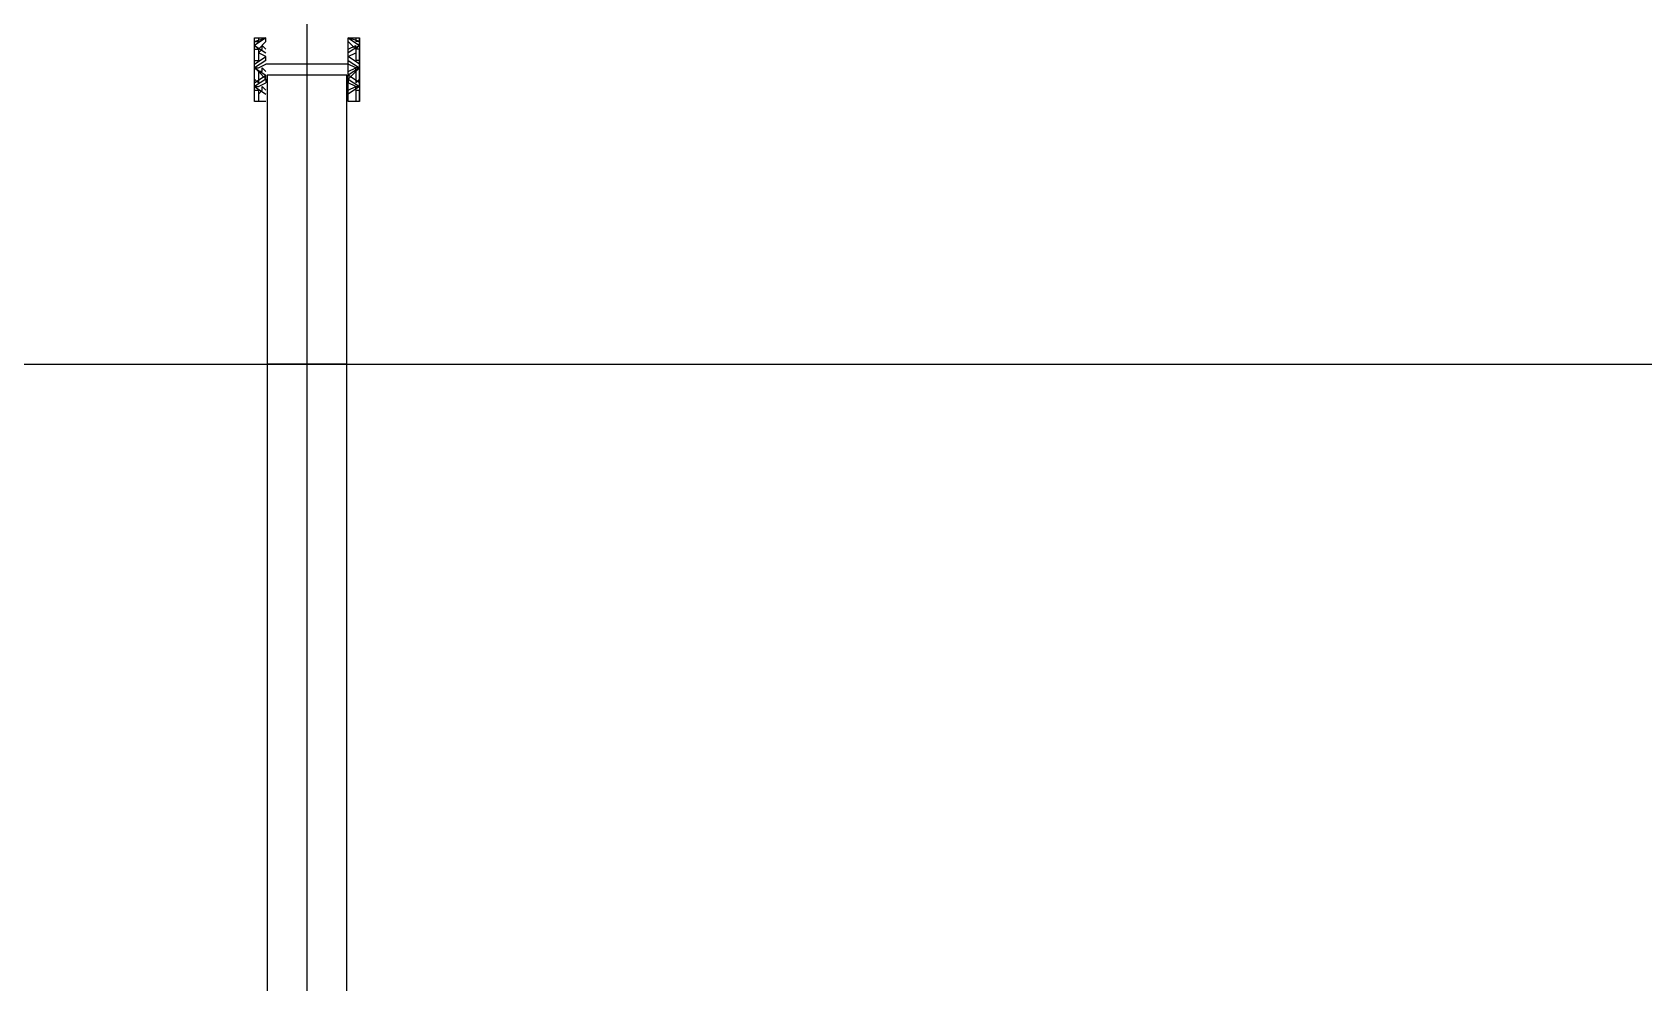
# Model space of a CAD drawing. Header units: millimetres. Extents: x -973 to 28250, y -35942 to 8545.
# Drawn here: x 22923 to 24135, y -8820 to -8105 of the extents above; entities that cross this region are included whole.
import ezdxf

# ---------------------------------------------------------------- set-up
doc = ezdxf.new("R2010")
doc.units = ezdxf.units.MM
for name, color, linetype in [('R02_AKS', 8, 'Continuous'), ('R02_DUVAR', 7, 'Continuous'), ('R02_OZEL', 6, 'Continuous')]:
    doc.layers.add(name, color=color, linetype=linetype)

# ---------------------------------------------------------------- blocks, each defined once
blk = doc.blocks.new('R02_SRC_K01')
at = {"color": 133, "linetype": 'Continuous', "lineweight": 25, "true_color": 0x6ec1dd}
for p, q in [((54247.47, 7919.88), (54248.32, 7919.88)), ((54248.32, 7919.59), (54247.47, 7919.59)), ((54248.6, 7919.88), (54248.04, 7919.03)), ((54248.32, 7919.31), (54248.04, 7919.59)), ((54248.32, 7919.88), (54248.32, 7919.59)), ((54248.32, 7919.31), (54248.6, 7919.31)), ((54248.32, 7919.03), (54248.6, 7919.31)), ((54249.16, 7919.03), (54248.6, 7919.88)), ((54248.6, 7919.88), (54248.6, 7919.59)), ((54248.6, 7919.88), (54248.88, 7919.88)), ((54248.6, 7919.59), (54248.88, 7919.03)), ((54249.16, 7919.88), (54248.88, 7919.59)), ((54248.88, 7919.88), (54249.45, 7919.03)), ((54249.73, 7919.59), (54248.88, 7919.59)), ((54249.16, 7919.88), (54249.16, 7919.88)), ((54249.16, 7919.03), (54249.73, 7919.59)), ((54250.01, 7919.88), (54249.45, 7919.03)), ((54250.01, 7919.88), (54249.73, 7919.59)), ((54249.73, 7919.31), (54249.73, 7919.59)), ((54249.73, 7919.31), (54250.01, 7919.31)), ((54249.73, 7919.03), (54250.01, 7919.31)), ((54250.57, 7919.03), (54250.01, 7919.88)), ((54250.01, 7919.88), (54250.01, 7919.88)), ((54250.01, 7919.88), (54250.01, 7919.59)), ((54250.01, 7919.88), (54250.29, 7919.88)), ((54250.01, 7919.59), (54250.29, 7919.03)), ((54250.29, 7919.88), (54250.86, 7919.03)), ((54250.57, 7919.88), (54250.57, 7919.88)), ((54250.57, 7919.88), (54250.57, 7919.59)), ((54251.42, 7919.59), (54250.57, 7919.59)), ((54250.86, 7919.03), (54251.14, 7919.59)), ((54251.7, 7919.88), (54251.14, 7919.03)), ((54251.42, 7919.31), (54251.14, 7919.59)), ((54251.42, 7919.88), (54251.42, 7919.88)), ((54251.42, 7919.88), (54251.42, 7919.59)), ((54251.7, 7919.88), (54251.42, 7919.59)), ((54251.42, 7919.59), (54251.98, 7919.03)), ((54251.42, 7919.31), (54251.7, 7919.31)), ((54251.42, 7919.03), (54251.7, 7919.31)), ((54252.27, 7919.03), (54251.7, 7919.88)), ((54251.7, 7919.88), (54252.27, 7919.88)), ((54251.7, 7919.88), (54251.98, 7919.88)), ((54251.98, 7919.88), (54251.98, 7919.88)), ((54251.98, 7919.88), (54251.98, 7919.59)), ((54251.98, 7919.88), (54252.27, 7919.03)), ((54252.27, 7919.59), (54251.98, 7919.59)), ((54249.16, 7919.03), (54248.88, 7919.03)), ((54249.16, 7919.03), (54249.45, 7919.03)), ((54250.29, 7912.83), (54250.29, 7919.03)), ((54250.57, 7919.03), (54250.57, 7919.03)), ((54250.57, 7919.03), (54250.86, 7919.03)), ((54251.98, 7919.03), (54251.98, 7919.03)), ((54251.98, 7919.03), (54252.27, 7919.03)), ((54252.27, 7919.03), (54252.27, 7919.03)), ((54248.32, 7912.26), (54247.47, 7912.26)), ((54248.6, 7911.98), (54248.04, 7912.83)), ((54248.32, 7912.26), (54248.04, 7912.26)), ((54248.32, 7912.83), (54248.6, 7912.26)), ((54248.32, 7912.26), (54248.32, 7911.98)), ((54248.32, 7912.26), (54248.6, 7912.26)), ((54249.16, 7912.83), (54248.6, 7911.98)), ((54248.6, 7912.26), (54248.88, 7912.83)), ((54249.16, 7912.83), (54248.88, 7912.83)), ((54248.88, 7911.98), (54249.45, 7912.83)), ((54249.16, 7911.98), (54248.88, 7912.26)), ((54249.73, 7912.26), (54248.88, 7912.26)), ((54249.16, 7912.83), (54249.45, 7912.83)), ((54249.16, 7912.83), (54249.73, 7912.26)), ((54250.01, 7911.98), (54249.45, 7912.83)), ((54249.73, 7912.83), (54250.01, 7912.26)), ((54250.01, 7911.98), (54249.73, 7912.26)), ((54249.73, 7912.26), (54249.73, 7912.26)), ((54249.73, 7912.26), (54250.01, 7912.26)), ((54250.57, 7912.83), (54250.01, 7911.98)), ((54250.01, 7912.26), (54250.29, 7912.83)), ((54250.01, 7911.98), (54250.01, 7912.26)), ((54250.29, 7911.98), (54250.86, 7912.83)), ((54250.57, 7912.83), (54250.57, 7912.83)), ((54250.57, 7912.83), (54250.86, 7912.83)), ((54250.57, 7911.98), (54250.57, 7912.26)), ((54251.42, 7912.26), (54250.57, 7912.26)), ((54250.86, 7912.83), (54251.14, 7912.26)), ((54251.7, 7911.98), (54251.14, 7912.83)), ((54251.42, 7912.26), (54251.14, 7912.26)), ((54251.42, 7912.26), (54251.98, 7912.83)), ((54251.42, 7912.83), (54251.7, 7912.26)), ((54251.42, 7911.98), (54251.42, 7912.26)), ((54251.7, 7911.98), (54251.42, 7912.26)), ((54251.42, 7912.26), (54251.7, 7912.26)), ((54252.27, 7912.83), (54251.7, 7911.98)), ((54251.98, 7912.83), (54251.98, 7912.83)), ((54251.98, 7912.83), (54252.27, 7912.83)), ((54251.98, 7911.98), (54252.27, 7912.83)), ((54251.98, 7911.98), (54251.98, 7912.26)), ((54252.27, 7912.26), (54251.98, 7912.26)), ((54252.27, 7912.83), (54252.27, 7912.83)), ((54247.47, 7911.98), (54248.32, 7911.98)), ((54249.16, 7911.98), (54249.16, 7911.98)), ((54250.01, 7911.98), (54250.01, 7911.98)), ((54250.01, 7911.98), (54250.29, 7911.98)), ((54250.57, 7911.98), (54250.57, 7911.98)), ((54251.42, 7911.98), (54251.42, 7911.98)), ((54251.7, 7911.98), (54252.27, 7911.98)), ((54251.7, 7911.98), (54251.98, 7911.98)), ((54251.98, 7911.98), (54251.98, 7911.98))]:
    blk.add_line(p, q, dxfattribs=at)
for points in [[(54247.47, 7919.03), (54247.47, 7919.88), (54252.27, 7919.88), (54252.27, 7919.03)], [(54248.6, 7919.88), (54250.01, 7919.88), (54251.42, 7919.88)], [(54248.6, 7912.26), (54248.6, 7911.98), (54248.88, 7911.98)], [(54248.6, 7911.98), (54250.01, 7911.98), (54251.42, 7911.98)]]:
    blk.add_lwpolyline(points, dxfattribs=at)
blk.add_lwpolyline([(54247.47, 7912.83), (54252.27, 7912.83), (54252.27, 7911.98), (54247.47, 7911.98)], close=True, dxfattribs=at)
blk = doc.blocks.new('R02_CK_I02_V_1_1_P')
blk.add_lwpolyline([(0, 0), (217.5, 0), (217.5, 60), (0, 60)], close=True)
at = {"xscale": 10, "yscale": 10}
blk.add_blockref('R02_SRC_K01', (-542277.1865, -79129.29523), dxfattribs=at)
blk = doc.blocks.new('R02_CK_I04_V_1_1_P')
blk.add_lwpolyline([(0, 0), (1225, 0), (1225, 60), (0, 60)], close=True)

msp = doc.modelspace()

# ---------------------------------------------------------------- linework, layer by layer
at = {"layer": 'R02_AKS'}
for p, q in [((23130, -13180), (23130, -6750)), ((15320, -8355), (28250, -8355))]:
    msp.add_line(p, q, dxfattribs=at)

# ---------------------------------------------------------------- block references
at = {"layer": 'R02_DUVAR', "rotation": 90}
msp.add_blockref('R02_CK_I02_V_1_1_P', (23160, -8355), dxfattribs=at)
at = {"layer": 'R02_OZEL', "rotation": 90}
msp.add_blockref('R02_CK_I04_V_1_1_P', (23160, -9580), dxfattribs=at)

doc.saveas('drawing.dxf')
